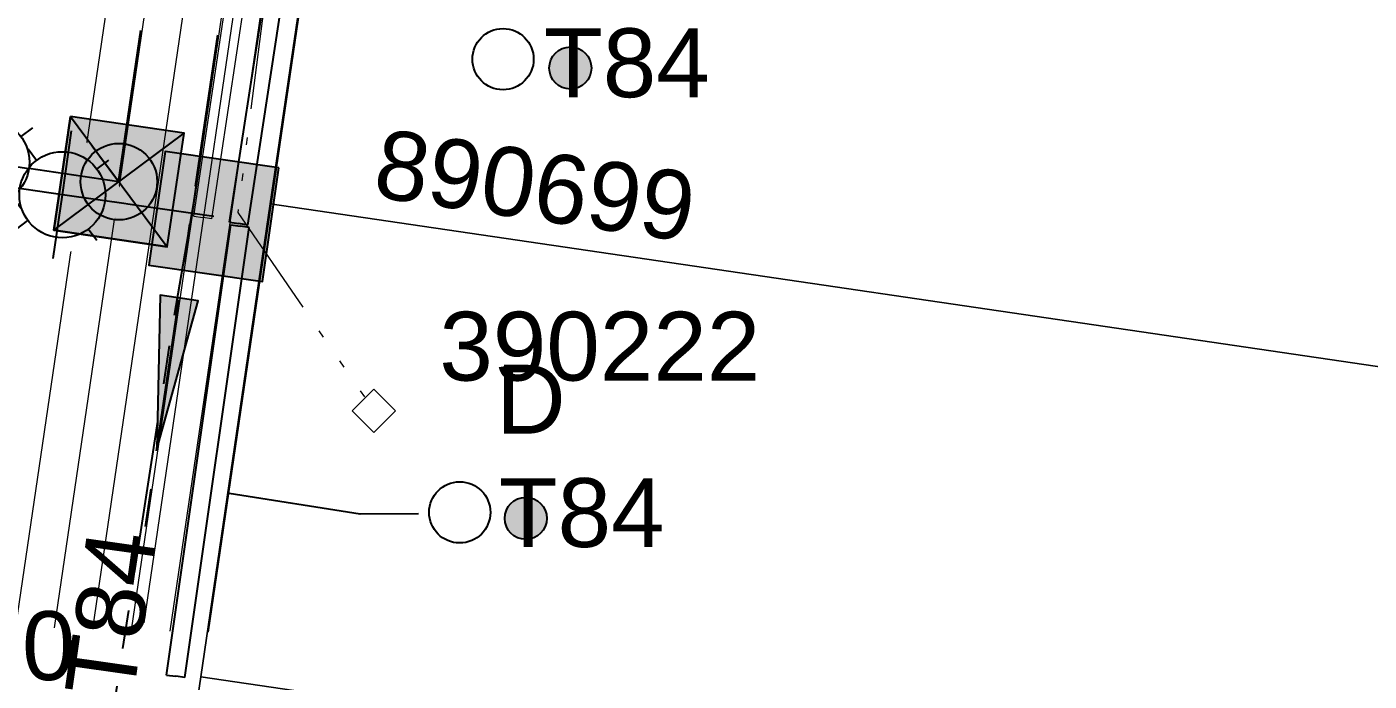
# Model space of a CAD drawing. Header units: metres. Extents: x 302924 to 304532, y 6268290 to 6269135.
# Drawn here: x 303997.94 to 304033.02, y 6268572.13 to 6268589.24 of the extents above; entities that cross this region are included whole.
import ezdxf
from ezdxf.enums import TextEntityAlignment as Align

# ---------------------------------------------------------------- set-up
doc = ezdxf.new("R2010")
doc.units = ezdxf.units.M
doc.linetypes.add('Cable Exist UG', pattern=[7, 4, -1, 1, -1])
doc.linetypes.add('PHANTOMX2', pattern=[6.6, 3, -0.75, 0.2, -0.75, 0.2, -0.75, 0.2, -0.75])
doc.layers.get('0').update_dxf_attribs({"color": 6})
for name, color, linetype, lineweight in [('_User Miscellaneous1', 30, 'Continuous', 13), ('_User Miscellaneous5', 121, 'Continuous', 13), ('_User_LV_Exist', 5, 'Continuous', 35), ('_User_LV_Final', 5, 'Continuous', 25), ('Cadastre Roads_SP_EXT', 218, 'Continuous', 15), ('Mains_LV_EXT', 163, 'Continuous', 25), ('Services_SP_EXT', 42, 'PHANTOMX2', 20)]:
    doc.layers.add(name, color=color, linetype=linetype, lineweight=lineweight)
doc.layers.add('_User Miscellaneous10', color=252, linetype='Continuous', lineweight=13, plot=False, transparency=0.75)
for name, color, linetype in [('Duct_SP_EXT', 30, 'Continuous'), ('Equip_SP_SL_EXT', 7, 'Continuous'), ('SupportsUG_SP_LV_SL_EXT', 7, 'Continuous')]:
    doc.layers.add(name, color=color, linetype=linetype)
doc.styles.add('COLUMN_LABEL', font='arial.ttf', dxfattribs={"height": 2})
doc.styles.add('POLE_LABEL', font='arial.ttf', dxfattribs={"height": 2})
doc.styles.add('SL_LABEL', font='arial.ttf', dxfattribs={"height": 2})
doc.styles.get("Standard").update_dxf_attribs({"font": 'arial.ttf'})

# ---------------------------------------------------------------- blocks, each defined once
blk = doc.blocks.new('DUCT_EXT')
blk.add_circle((0, 0.8), 0.8)
at = {"flags": 1}
blk.add_attdef('Z', (0, 0), '', height=0.2, dxfattribs=at)
at = {"flags": 9}
for tag, p in [('DUCT_CODE', (0, 0)), ('XSECT_TYPE', (0, -0.2)), ('FB_REFERENCE', (0, -0.4)), ('STATE', (0, -0.6)), ('NOTES', (0, -0.8))]:
    blk.add_attdef(tag, text='', height=0.2, dxfattribs=at).set_placement(p, align=Align.MIDDLE_LEFT)
blk = doc.blocks.new('CCP_EXT')
at = {"flags": 9}
for tag, p in [('OWNED_BY', (0, -1)), ('USAGE', (0, -1.2)), ('LEGEND', (0, -1.4)), ('STATE', (0, -1.8)), ('LIFE_SUPPORT', (0, -1.6)), ('NOTES', (0, -2))]:
    blk.add_attdef(tag, text='', height=0.2, dxfattribs=at).set_placement(p, align=Align.MIDDLE_LEFT)
at = {"transparency": 33554687}
blk.add_wipeout([(0, 0.566), (0.566, 0), (0, -0.566), (-0.566, 0)], dxfattribs=at)
blk.add_lwpolyline([(-0.566, 0), (0, 0.566), (0.566, 0), (0, -0.566), (-0.566, 0)])
at = {"flags": 1}
blk.add_attdef('Z', (0, 0), '', height=0.2, dxfattribs=at)
at = {"flags": 9}
for tag, p in [('CCP_TYPE', (0, 0)), ('CONSTRUCTED_VOLTAGE', (0, -0.2)), ('NO_PHASES', (0, -0.4)), ('OPERATING_VOLTAGE', (0, -0.6)), ('ORIENTATION', (0, -0.8))]:
    blk.add_attdef(tag, text='', height=0.2, dxfattribs=at).set_placement(p, align=Align.MIDDLE_LEFT)
blk = doc.blocks.new('CABLE_LARGE_EXT')
h = blk.add_hatch(color=256)
edge = h.paths.add_edge_path()
edge.add_arc((0, 0.55), 0.55, 0, 360)
blk.add_circle((0, 0.55), 0.55)
at = {"flags": 1}
blk.add_attdef('Z', (0, 0), '', height=0.2, dxfattribs=at)
at = {"flags": 9}
for tag, p in [('COND_CODE', (0, 0)), ('STATE', (0, -0.4)), ('FB_REFERENCE', (0, -0.2)), ('XSECT_SIZE', (0, -0.6)), ('NOTES', (0, -0.8))]:
    blk.add_attdef(tag, text='', height=0.2, dxfattribs=at).set_placement(p, align=Align.MIDDLE_LEFT)
blk = doc.blocks.new('COLUMN_EXT')
blk.add_hatch(color=256).paths.add_polyline_path([(1.5, -1.5), (1.5, 1.5), (-1.5, 1.5), (-1.5, -1.5)])
blk.add_lwpolyline([(1.5, 1.5), (-1.5, 1.5), (-1.5, -1.5), (1.5, -1.5)], close=True)
at = {"flags": 1}
blk.add_attdef('Z', (-1.813, 2.351), '', height=0.2, rotation=180, dxfattribs=at)
at = {"flags": 9}
for tag, p in [('SUBURB', (-1.813, 1.8)), ('NOTES', (-1.813, 2)), ('STREETNAME', (-1.813, 1.6)), ('LOCATION', (-1.813, 1.4)), ('LEGEND', (-1.813, 1.2)), ('USAGE', (-1.813, 1)), ('OWNED_BY', (-1.813, 0.6)), ('STATE', (-1.813, 0.8)), ('COLUMN_TYPE', (-1.813, 0.4))]:
    blk.add_attdef(tag, text='', height=0.2, rotation=180, dxfattribs=at).set_placement(p, align=Align.MIDDLE_LEFT)
for tag, style, p in [('STREET_CODE', 'COLUMN_LABEL', (-1.813, 0.2)), ('STRUCTURE_PLANT_NUMBER', 'POLE_LABEL', (-1.813, -0.031))]:
    blk.add_attdef(tag, text='', height=0.2, rotation=180, dxfattribs=dict(at, style=style)).set_placement(p, align=Align.MIDDLE_LEFT)
at = {"style": 'COLUMN_LABEL', "width": 0.9, "flags": 8}
blk.add_attdef('ASSET_NUM', text='', height=2, rotation=270, dxfattribs=at).set_placement((2, -4), align=Align.MIDDLE_LEFT)
blk = doc.blocks.new('*U500')
at = {"transparency": 33554687, "width": 0.9}
blk.add_attdef('LNUMBER', text='', height=1, rotation=171.8477, dxfattribs=at).set_placement((-6.787, 1.983), align=Align.MIDDLE_LEFT)
at = {"transparency": 33554687, "flags": 9}
for tag, p in [('LRATECODE', (-7.4, 0)), ('LOUTREACHVOCAB', (-7.2, 0)), ('LOUTREACH', (-7, 0)), ('LANTNUMBER', (-6.6, 0)), ('LNEW', (-6.4, 0)), ('LMASTVOCAB', (-6.2, 0)), ('LMAST', (-6, 0)), ('STATE', (-2, 0)), ('OWNED_BY', (-1.8, 0)), ('ORIENTATION', (-1.6, 0)), ('OPERATING_VOLTAGE', (-1.4, 0)), ('NO_PHASES', (-1.2, 0)), ('LANTERN_TYPE', (-1, 0)), ('LANTERN_PURPOSE', (-0.8, 0)), ('CONTROL_TYPE', (-0.6, 0)), ('CONSTRUCTED_VOLTAGE', (-0.4, 0))]:
    blk.add_attdef(tag, text='', height=0.001, rotation=270, dxfattribs=at).set_placement(p, align=Align.MIDDLE_LEFT)
at = {"transparency": 33554687, "style": 'SL_LABEL', "flags": 9}
blk.add_attdef('STREET_CODE', text='', height=0.001, rotation=270, dxfattribs=at).set_placement((0.001, 0), align=Align.MIDDLE_LEFT)
at = {"transparency": 33554687, "flags": 1}
blk.add_attdef('Z', (0, 0), '', height=0.001, rotation=270, dxfattribs=at)
at = {"transparency": 33554687, "flags": 9}
for tag, p in [('LREMOVE', (0, -7.6)), ('LREPLACE', (0, -7.8)), ('LTYPE', (0, -8)), ('LTYPEVOCAB', (0, -8.2)), ('LEGEND', (0, -8.4)), ('SUBURB', (0, -8.6)), ('STREETNAME', (0, -8.8)), ('LOCATION', (0, -9)), ('NOTES', (0, -9.2)), ('MAINTAINED_BY', (0, -9.863))]:
    blk.add_attdef(tag, text='', height=0.001, dxfattribs=at).set_placement(p, align=Align.MIDDLE_LEFT)
blk.add_attdef('OPERATED_BY', (0, -9.607), '', height=0.001, dxfattribs=at)
at = {"transparency": 33554687}
blk.add_wipeout([(-5.63, 0.807), (-4.859, 1.768), (-3.72, 2.238), (-2.759, 1.467), (-2.289, 0.328), (-3.06, -0.633), (-4.199, -1.103), (-5.16, -0.332)], dxfattribs=at)
for p, q in [((-3.96, 0.567), (-3.72, 2.238)), ((-4.859, 1.768), (-4.634, 1.467)), ((-2.759, 1.467), (-3.059, 1.242)), ((-3.96, 0.567), (-5.63, 0.807)), ((-4.199, -1.103), (-3.96, 0.567)), ((0, 0), (-3.96, 0.567)), ((-5.16, -0.332), (-4.86, -0.107)), ((-3.06, -0.633), (-3.285, -0.333))]:
    blk.add_line(p, q, dxfattribs=at)
blk.add_circle((-3.96, 0.567), 1.125, dxfattribs=at)
at = {"transparency": 33554687, "flags": 9}
for tag, p in [('LLAMPVOCAB', (-5.8, 0)), ('LLAMP', (-5.6, 0)), ('LEXIST', (-5.4, 0)), ('LCHARGE3PERCENT', (-5.2, 0)), ('LCHARGE3', (-5, 0)), ('LCHARGE2PERCENT', (-4.8, 0)), ('LCHARGE2', (-4.6, 0)), ('LCHARGE1PERCENT', (-4.4, 0)), ('LCHARGE1', (-4.2, 0)), ('LCATEGORY', (-4, 0)), ('LBRACKETVOCAB', (-3.8, 0)), ('LBRACKET', (-3.6, 0)), ('LKINGHEIGHT', (-3.4, 0)), ('CREPLACE', (-3.2, 0)), ('CREMOVE', (-3, 0)), ('CNUMBER', (-2.8, 0)), ('CNEW', (-2.6, 0)), ('CEXIST', (-2.4, 0)), ('USAGE', (-2.2, 0))]:
    blk.add_attdef(tag, text='', height=0.001, rotation=270, dxfattribs=at).set_placement(p, align=Align.MIDDLE_LEFT)
blk = doc.blocks.new('ARROW')
h = blk.add_hatch(color=256)
h.dxf.hatch_style = 1
h.paths.add_polyline_path([(-4, 0), (0, -0.5), (0, 0.5)])
blk.add_line((-0.5, 0), (-4, 0))
at = {"flags": 128}
blk.add_lwpolyline([(-4, 0), (0, -0.5), (0, 0.5)], close=True, dxfattribs=at)
blk.add_circle((0, 0), 0.0001)
blk = doc.blocks.new('*U513')
at = {"linetype": 'Continuous', "transparency": 33554687}
h = blk.add_hatch(color=256, dxfattribs=at)
h.dxf.hatch_style = 1
h.paths.add_polyline_path([(0.1, -2.024), (0.1, -5.024), (3.1, -5.024), (3.1, -2.024)])
at = {"transparency": 33554687}
h = blk.add_hatch(color=256, dxfattribs=at)
h.dxf.hatch_style = 1
h.paths.add_polyline_path([(0.1, -2.024), (3.1, -5.024), (0.1, -5.024)])
for p, q in [((-1.9, -2.399), (-1.9, -2.024)), ((0.1, -2.024), (3.1, -5.024)), ((0.1, -5.024), (3.1, -2.024)), ((-2.961, -2.463), (-2.695, -2.728)), ((-0.839, -2.463), (-1.104, -2.728)), ((-3.025, -3.524), (-3.4, -3.524)), ((1.6, -3.524), (-0.775, -3.524)), ((-2.961, -4.584), (-2.695, -4.319)), ((-0.839, -4.584), (-1.104, -4.319)), ((-1.9, -5.024), (-1.9, -4.649))]:
    blk.add_line(p, q, dxfattribs=at)
at = {"linetype": 'Continuous', "transparency": 33554687}
blk.add_line((-3.025, -3.524), (-0.775, -3.524), dxfattribs=at)
at = {"transparency": 33554687}
blk.add_lwpolyline([(0.1, -2.024), (0.1, -5.024), (3.1, -5.024), (3.1, -2.024)], close=True, dxfattribs=at)
at = {"transparency": 33554687, "flags": 128}
blk.add_lwpolyline([(0.1, -2.024), (3.1, -5.024), (0.1, -5.024), (0.1, -2.024)], dxfattribs=at)
at = {"linetype": 'Continuous', "transparency": 33554687, "flags": 128}
blk.add_lwpolyline([(-1.9, -2.117), (-1.9, -4.93)], dxfattribs=at)
at = {"transparency": 33554687}
for centre, radius in [((-1.9, -3.524), 1.125), ((1.6, -3.524), 1)]:
    blk.add_circle(centre, radius, dxfattribs=at)

msp = doc.modelspace()

# ---------------------------------------------------------------- linework, layer by layer
at = {"layer": '_User Miscellaneous1', "transparency": 33554687}
for p, q in [((304002.3018, 6268584.2857), (304004.6064, 6268599.7261)), ((304002.3018, 6268584.2857), (304004.6064, 6268599.7261)), ((304002.7766, 6268584.2149), (304005.0812, 6268599.6553)), ((304002.7766, 6268584.2149), (304005.0812, 6268599.6553)), ((304002.3018, 6268584.2857), (304002.5392, 6268584.2503)), ((304002.3018, 6268584.2857), (304002.5392, 6268584.2503)), ((304002.7766, 6268584.2149), (304002.5392, 6268584.2503)), ((304002.7766, 6268584.2149), (304002.5392, 6268584.2503)), ((304001.591, 6268572.2887), (304003.2735, 6268584.0581)), ((304002.0661, 6268572.2208), (304003.7487, 6268583.9902)), ((304003.2735, 6268584.0581), (304003.5111, 6268584.0241)), ((304003.7487, 6268583.9902), (304003.5111, 6268584.0241)), ((304001.591, 6268572.2887), (304001.8285, 6268572.2547)), ((304002.0661, 6268572.2208), (304001.8285, 6268572.2547))]:
    msp.add_line(p, q, dxfattribs=at)
at = {"layer": '_User Miscellaneous5', "linetype": 'Continuous', "transparency": 33554597}
for points in [[(304038.1448, 6268594.7978), (304006.4828, 6268599.4499), (304004.3024, 6268584.6085), (304035.9643, 6268579.9564), (304038.1448, 6268594.7978)], [(304035.9643, 6268579.9564), (304004.3024, 6268584.6085), (304002.4853, 6268572.241), (304034.1471, 6268567.5888), (304035.9643, 6268579.9564)], [(304034.1471, 6268567.5888), (304002.4853, 6268572.241), (304000.6681, 6268559.8724), (304032.33, 6268555.2202), (304034.1471, 6268567.5888)]]:
    msp.add_lwpolyline(points, close=True, dxfattribs=at)
at = {"layer": 'Duct_SP_EXT'}
for p, q in [((304003.2386, 6268584.1269), (304005.5416, 6268599.1265)), ((304003.7131, 6268584.0541), (304006.0161, 6268599.0536)), ((304001.591, 6268572.2887), (304003.2735, 6268584.0581)), ((304002.0661, 6268572.2208), (304003.7487, 6268583.9902)), ((304003.2386, 6268584.1269), (304003.4758, 6268584.0905)), ((304003.2735, 6268584.0581), (304003.5111, 6268584.0241)), ((304003.7131, 6268584.0541), (304003.4758, 6268584.0905)), ((304003.7487, 6268583.9902), (304003.5111, 6268584.0241)), ((304001.591, 6268572.2887), (304001.8285, 6268572.2547)), ((304002.0661, 6268572.2208), (304001.8285, 6268572.2547))]:
    msp.add_line(p, q, dxfattribs=at)
msp.add_lwpolyline([(304008.1748, 6268576.5002), (304006.6512, 6268576.4972), (304003.2246, 6268577.0344)], dxfattribs=at)
at = {"layer": 'Mains_LV_EXT', "linetype": 'Cable Exist UG'}
msp.add_lwpolyline([(303998.7058, 6268560.2295), (303998.6205, 6268561.1265), (303998.6205, 6268561.1265), (304001.7944, 6268581.7001), (304002.3056, 6268584.6317), (304002.3056, 6268584.6317), (304003.4323, 6268592.3003), (304004.182, 6268597.4393)], dxfattribs=at)

# ---------------------------------------------------------------- block references
at = {"layer": '_User_LV_Final', "color": 3, "transparency": 33554687, "rotation": 81.64166576987506}
msp.add_blockref('ARROW', (304001.9193, 6268582.1476), dxfattribs=at)
at = {"layer": 'Duct_SP_EXT'}
for name, p in [('DUCT_EXT', (304010.3844, 6268587.5903)), ('CABLE_LARGE_EXT', (304012.1447, 6268587.6093)), ('DUCT_EXT', (304009.2535, 6268575.7406)), ('CABLE_LARGE_EXT', (304010.9778, 6268575.8341))]:
    msp.add_blockref(name, p, dxfattribs=at)
at = {"layer": 'SupportsUG_SP_LV_SL_EXT', "transparency": 33554687}
ref = msp.add_blockref('COLUMN_EXT', (304002.8273, 6268584.2759), dxfattribs=dict(at, rotation=351.8477308097633))
ref.add_attrib('ASSET_NUM', '890699', dxfattribs={"layer": '0', "height": 1.8, "rotation": 351.84773, "style": 'COLUMN_LABEL'}).set_placement((304007.0705, 6268585.6885), align=Align.MIDDLE_LEFT)

# ---------------------------------------------------------------- texts
at = {"layer": 'Duct_SP_EXT'}
for s, p in [('T84', (304011.4556, 6268587.3953)), ('390222', (304008.7198, 6268579.9867)), ('D', (304010.2059, 6268578.6009)), ('T84', (304010.2748, 6268575.635)), ('383170', (303990.8179, 6268572.1571))]:
    msp.add_text(s, height=1.8, dxfattribs=at).set_placement(p)
at = {"layer": 'Mains_LV_EXT'}
msp.add_text('T84', height=1.8, rotation=81.92322, dxfattribs=at).set_placement((304000.7093, 6268571.631))

# ---------------------------------------------------------------- next in the draw order: block references
at = {"layer": 'Services_SP_EXT'}
msp.add_blockref('CCP_EXT', (304007.0105, 6268579.1972), dxfattribs=at)

# ---------------------------------------------------------------- next in the draw order: linework, layer by layer
at = {"layer": '_User Miscellaneous10', "transparency": 33554523, "flags": 128}
for points in [[(304031.8426, 6268792.5462), (303999.6583, 6268573.4929)], [(304032.8572, 6268792.5722), (304000.6649, 6268573.465)], [(304033.8718, 6268792.5983), (304001.6716, 6268573.4371)], [(304029.8135, 6268792.4941), (303997.645, 6268573.5487)], [(304030.8281, 6268792.5201), (303998.6517, 6268573.5208)], [(304030.4304, 6268762.2961), (304002.6782, 6268573.4092)]]:
    msp.add_lwpolyline(points, dxfattribs=at)
at = {"layer": '_User Miscellaneous10', "color": 4, "transparency": 33554523, "flags": 128}
msp.add_lwpolyline([(304028.7484, 6268762.5432), (304000.9963, 6268573.6564)], dxfattribs=at)
at = {"layer": 'Cadastre Roads_SP_EXT', "linetype": 'Continuous'}
msp.add_lwpolyline([(303997.1272, 6268535.7747), (303997.7603, 6268540.0841), (303999.2142, 6268549.9788), (304000.6681, 6268559.8724), (304002.4852, 6268572.2409), (304004.3024, 6268584.6085), (304006.4827, 6268599.45), (304007.9367, 6268609.3445), (304009.972, 6268623.1964), (304011.7914, 6268635.5749), (303995.9603, 6268637.901), (303994.1418, 6268625.5225), (303992.6878, 6268615.6289), (303990.6526, 6268601.7759), (303988.8355, 6268589.4084), (303986.6542, 6268574.567), (303984.8372, 6268562.1994), (303983.3833, 6268552.3047), (303981.9294, 6268542.4111), (303981.2963, 6268538.1017), (303978.2944, 6268517.674), (303994.1261, 6268515.348), (303997.1272, 6268535.7747)], close=True, dxfattribs=at)
at = {"layer": 'Services_SP_EXT'}
msp.add_lwpolyline([(304004.3666, 6268599.2382), (304005.003, 6268596.6144), (304003.4499, 6268584.38), (304007.0105, 6268579.1972)], dxfattribs=at)

# ---------------------------------------------------------------- next in the draw order: block references
at = {"layer": 'Equip_SP_SL_EXT', "transparency": 33554687}
msp.add_blockref('*U500', (304002.8277, 6268584.2786), dxfattribs=at)

# ---------------------------------------------------------------- next in the draw order: linework, layer by layer
at = {"layer": '_User_LV_Exist', "color": 3, "linetype": 'Cable Exist UG', "transparency": 33554687, "flags": 128}
for points in [[(304000.3444, 6268585.1872), (304000.3444, 6268585.1872), (304000.3444, 6268585.1872), (304002.3799, 6268599.042), (304003.6878, 6268600.9245)], [(304003.9466, 6268595.9464), (304000.9821, 6268575.7687)]]:
    msp.add_lwpolyline(points, dxfattribs=at)

# ---------------------------------------------------------------- next in the draw order: block references
at = {"layer": '_User_LV_Final', "transparency": 33554687, "rotation": 351.6386103440711}
msp.add_blockref('*U513', (303999.2738, 6268588.9061), dxfattribs=at)

doc.saveas('drawing.dxf')
